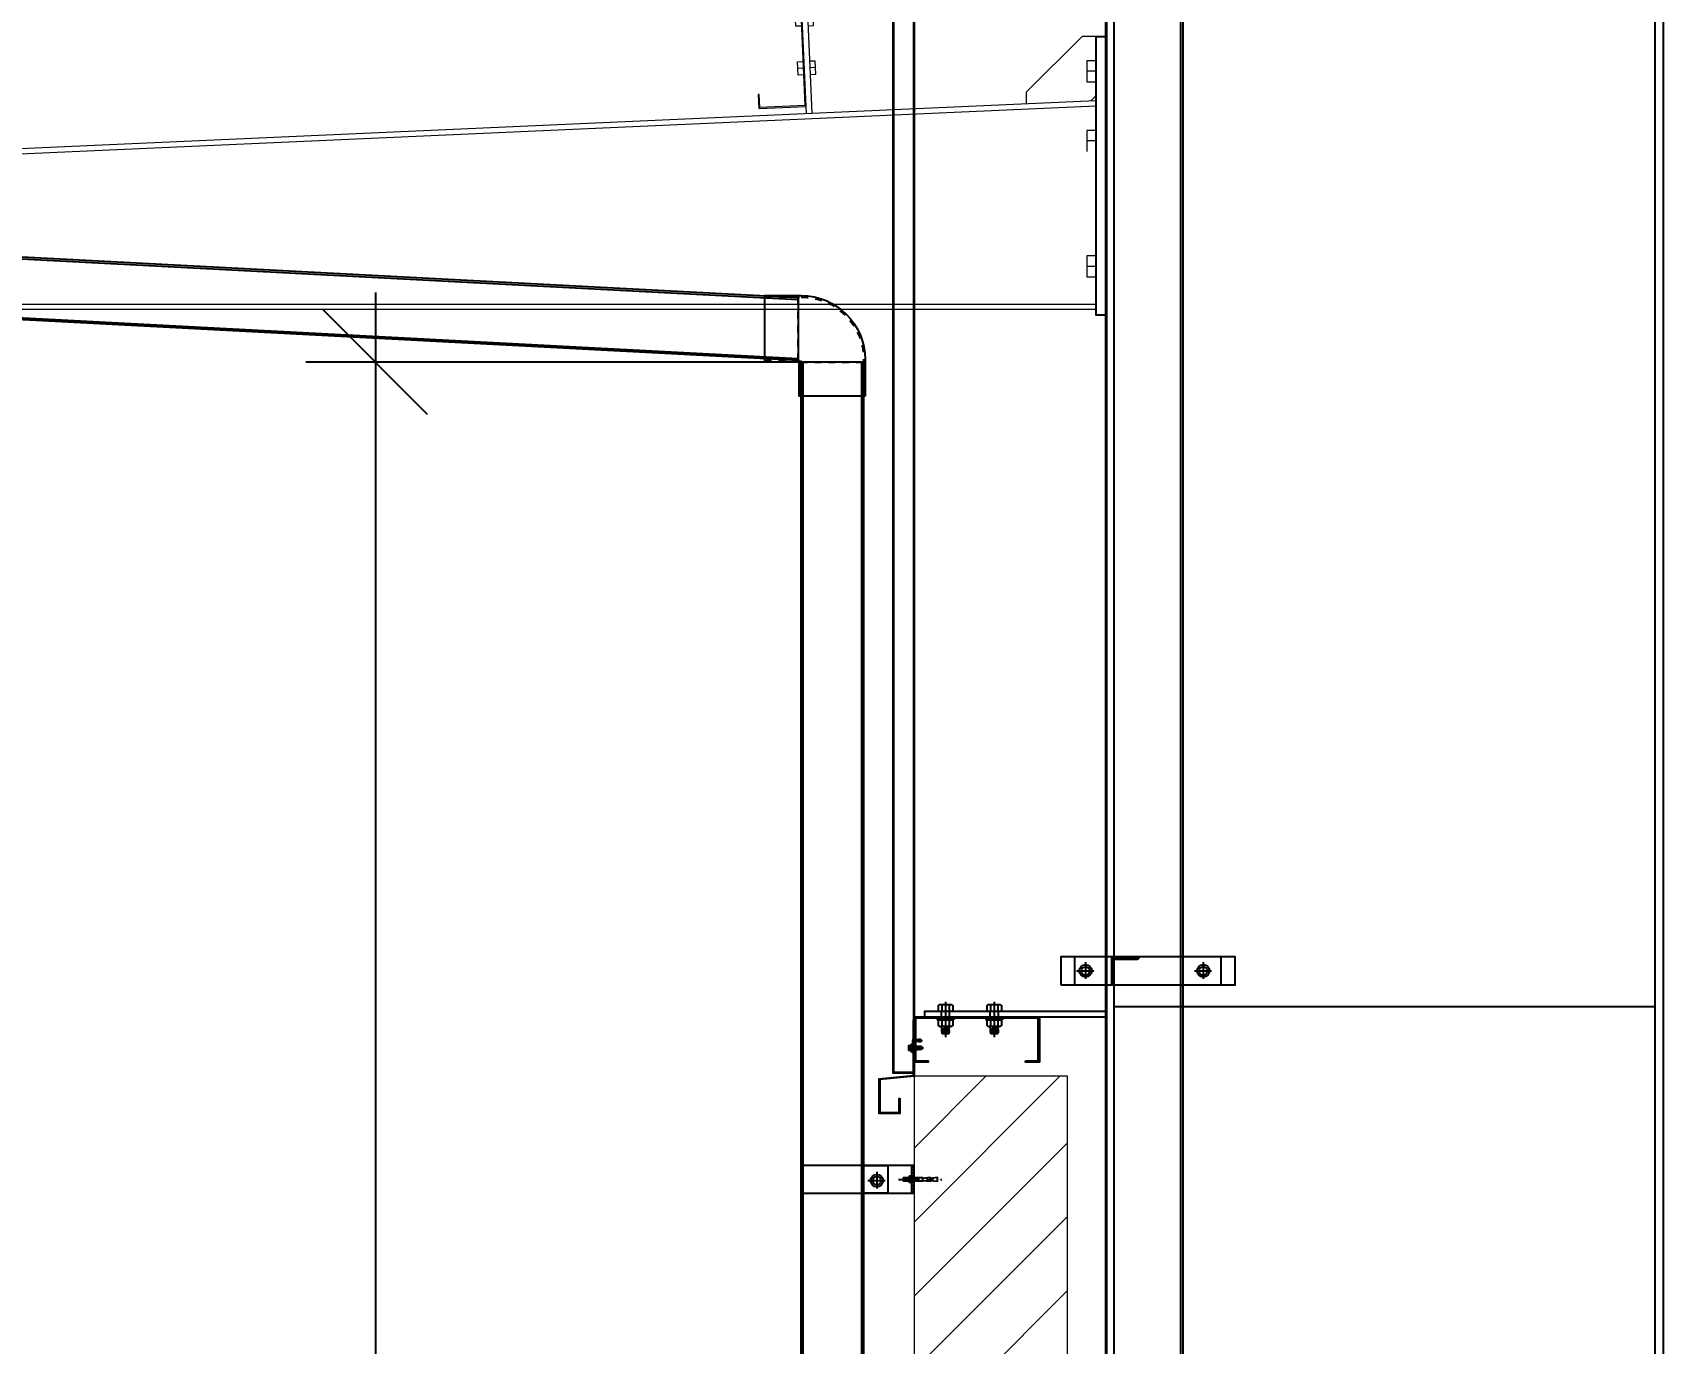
# Model space of a CAD drawing. Header units: inches. Extents: x 315041 to 662841, y -45540 to -35018.
# Drawn here: x 334513.29 to 334536.69, y -35920.06 to -35901.26 of the extents above; entities that cross this region are included whole.
import ezdxf

# ---------------------------------------------------------------- set-up
doc = ezdxf.new("R2010")
doc.units = ezdxf.units.IN
doc.header["$MEASUREMENT"] = 0
for name, pattern in [('CENTER2', [28.575, 19.05, -3.175, 3.175, -3.175]), ('DASHED2', [9.525, 6.35, -3.175]), ('HIDDEN', [0.375, 0.25, -0.125]), ('XKITLINE00', [0])]:
    doc.linetypes.add(name, pattern=pattern)
doc.layers.add('0_HATCH', color=252, linetype='Continuous', lineweight=9)
for name, color, linetype in [('2', 2, 'Continuous'), ('251', 251, 'Continuous'), ('3', 3, 'Continuous'), ('5', 5, 'Continuous'), ('7', 7, 'Continuous'), ('8', 8, 'Continuous'), ('DIM', 8, 'Continuous'), ('DOWNPOUT', 52, 'Continuous'), ('flashing', 6, 'Continuous'), ('ROOFING', 4, 'Continuous'), ('STRUCTURE', 1, 'Continuous')]:
    doc.layers.add(name, color=color, linetype=linetype)
doc.styles.add('ST1', font='times.ttf', dxfattribs={"width": 0.7})
doc.dimstyles.new('100', dxfattribs={"dimtxt": 3, "dimasz": 1.5, "dimexe": 1, "dimexo": 0, "dimgap": 1, "dimtad": 1, "dimdec": 0, "dimlfac": 100, "dimzin": 0, "dimdsep": 46, "dimtxsty": 'ST1', "dimblk": 'OBLIQUE', "dimcen": 1, "dimdle": 1, "dimclrd": 8, "dimclre": 8, "dimclrt": 3, "dimadec": 0, "dimazin": 0, "dimtfac": 1, "dimtdec": 0, "dimtix": 1, "dimtmove": 1, "dimatfit": 3, "dimfxl": 0, "dimtfill": 1, "dimtolj": 1, "dimtzin": 0, "dimlwd": -1, "dimlwe": -1, "dimarcsym": 1})

# ---------------------------------------------------------------- blocks, each defined once
blk = doc.blocks.new('*U148')
at = {"layer": '251'}
h = blk.add_hatch(color=256, dxfattribs=at)
h.paths.add_polyline_path([(-0.053, -0.04), (-0.053, -0.043, -0.192582), (-0.048, -0.029, -0.192582), (-0.053, -0.014)])
h.paths.add_polyline_path([(-0.053, 0.014, -0.192582), (-0.048, 0.029, -0.192582), (-0.053, 0.043)])
h = blk.add_hatch(color=256, dxfattribs=at)
h.paths.add_polyline_path([(0.067, -0.04), (0.067, -0.043, -0.192582), (0.073, -0.029, -0.192582), (0.067, -0.014)])
h.paths.add_polyline_path([(0.067, 0.014, -0.192582), (0.073, 0.029, -0.192582), (0.067, 0.043)])
at = {"layer": '5', "linetype": 'CENTER2', "ltscale": 0.2}
blk.add_line((-0.077, 0), (0.206, 0), dxfattribs=at)
at = {"layer": '8'}
for p, q in [((-0.053, 0.04), (-0.053, -0.04)), ((-0.048, 0.058), (-0.006, 0.058)), ((-0.048, 0.029), (-0.006, 0.029)), ((0, 0.043), (0, -0.043)), ((0.056, 0.033), (0, 0.033)), ((0.056, -0.066), (0.056, 0.066)), ((0.056, 0.066), (0.067, 0.066)), ((0.067, -0.066), (0.067, 0.066)), ((0.067, 0.04), (0.067, -0.04)), ((0.073, 0.058), (0.115, 0.058)), ((0.073, 0.029), (0.115, 0.029)), ((0.12, 0.043), (0.12, -0.043)), ((0.128, 0.033), (0.12, 0.033)), ((0.132, 0.027), (0.128, 0.033)), ((0.128, 0.033), (0.128, -0.017)), ((0.128, -0.017), (0.132, 0.027)), ((0.138, 0.033), (0.132, 0.027)), ((0.142, 0.027), (0.138, 0.033)), ((0.175, 0.03), (0.172, 0.027)), ((0.18, 0.027), (0.175, 0.03)), ((0.177, -0.027), (0.178, 0)), ((0.18, 0), (0.178, 0)), ((0.178, 0), (0.18, 0)), ((0.18, 0.027), (0.18, -0.027)), ((-0.048, -0.029), (-0.006, -0.029)), ((-0.048, -0.029), (-0.006, -0.029)), ((-0.048, -0.058), (-0.006, -0.058)), ((0.056, -0.033), (0, -0.033)), ((0.056, -0.066), (0.067, -0.066)), ((0.073, -0.029), (0.115, -0.029)), ((0.073, -0.029), (0.115, -0.029)), ((0.073, -0.058), (0.115, -0.058)), ((0.131, -0.033), (0.12, -0.033)), ((0.137, -0.027), (0.131, -0.033)), ((0.171, -0.033), (0.167, -0.027)), ((0.177, -0.027), (0.171, -0.033)), ((0.177, -0.027), (0.18, -0.027))]:
    blk.add_line(p, q, dxfattribs=at)
for points in [[(0.147, -0.027), (0.141, -0.033), (0.137, -0.027), (0.142, 0.027), (0.148, 0.033), (0.152, 0.027)], [(0.157, -0.027), (0.151, -0.033), (0.147, -0.027), (0.152, 0.027), (0.158, 0.033), (0.162, 0.027)], [(0.167, -0.027), (0.161, -0.033), (0.157, -0.027), (0.162, 0.027), (0.168, 0.033), (0.172, 0.027)]]:
    blk.add_lwpolyline(points, close=True, dxfattribs=at)
for centre, start, end in [((-0.032, 0.043), 136.3972, 223.6028), ((-0.032, 0.014), 136.3972, 180), ((-0.021, 0.043), 316.3972, 43.6028), ((-0.021, 0.014), 0, 43.6028), ((0.088, 0.043), 136.3972, 223.6028), ((0.088, 0.014), 136.3972, 180), ((0.099, 0.043), 316.3972, 43.6028), ((0.099, 0.014), 0, 43.6028), ((-0.032, -0.014), 180, 223.6028), ((-0.032, -0.043), 136.3972, 223.6028), ((-0.021, -0.014), 316.3972, 0), ((-0.021, -0.043), 316.3972, 43.6028), ((0.088, -0.014), 180, 223.6028), ((0.088, -0.043), 136.3972, 223.6028), ((0.099, -0.014), 316.3972, 0), ((0.099, -0.043), 316.3972, 43.6028)]:
    blk.add_arc(centre, 0.0209, start, end, dxfattribs=at)
blk = doc.blocks.new('*U149')
at = {"layer": '251'}
h = blk.add_hatch(color=256, dxfattribs=at)
h.paths.add_polyline_path([(-0.053, -0.04), (-0.053, -0.043, -0.192582), (-0.048, -0.029, -0.192582), (-0.053, -0.014)])
h.paths.add_polyline_path([(-0.053, 0.014, -0.192582), (-0.048, 0.029, -0.192582), (-0.053, 0.043)])
h = blk.add_hatch(color=256, dxfattribs=at)
h.paths.add_polyline_path([(0.067, -0.04), (0.067, -0.043, -0.192582), (0.073, -0.029, -0.192582), (0.067, -0.014)])
h.paths.add_polyline_path([(0.067, 0.014, -0.192582), (0.073, 0.029, -0.192582), (0.067, 0.043)])
at = {"layer": '5', "linetype": 'CENTER2', "ltscale": 0.2}
blk.add_line((-0.077, 0), (0.206, 0), dxfattribs=at)
at = {"layer": '8'}
for p, q in [((-0.053, 0.04), (-0.053, -0.04)), ((-0.048, 0.058), (-0.006, 0.058)), ((-0.048, 0.029), (-0.006, 0.029)), ((0, 0.043), (0, -0.043)), ((0.056, 0.033), (0, 0.033)), ((0.056, -0.066), (0.056, 0.066)), ((0.056, 0.066), (0.067, 0.066)), ((0.067, -0.066), (0.067, 0.066)), ((0.067, 0.04), (0.067, -0.04)), ((0.073, 0.058), (0.115, 0.058)), ((0.073, 0.029), (0.115, 0.029)), ((0.12, 0.043), (0.12, -0.043)), ((0.128, 0.033), (0.12, 0.033)), ((0.132, 0.027), (0.128, 0.033)), ((0.128, 0.033), (0.128, -0.017)), ((0.128, -0.017), (0.132, 0.027)), ((0.138, 0.033), (0.132, 0.027)), ((0.142, 0.027), (0.138, 0.033)), ((0.175, 0.03), (0.172, 0.027)), ((0.18, 0.027), (0.175, 0.03)), ((0.177, -0.027), (0.178, 0)), ((0.18, 0), (0.178, 0)), ((0.178, 0), (0.18, 0)), ((0.18, 0.027), (0.18, -0.027)), ((-0.048, -0.029), (-0.006, -0.029)), ((-0.048, -0.029), (-0.006, -0.029)), ((-0.048, -0.058), (-0.006, -0.058)), ((0.056, -0.033), (0, -0.033)), ((0.056, -0.066), (0.067, -0.066)), ((0.073, -0.029), (0.115, -0.029)), ((0.073, -0.029), (0.115, -0.029)), ((0.073, -0.058), (0.115, -0.058)), ((0.131, -0.033), (0.12, -0.033)), ((0.137, -0.027), (0.131, -0.033)), ((0.171, -0.033), (0.167, -0.027)), ((0.177, -0.027), (0.171, -0.033)), ((0.177, -0.027), (0.18, -0.027))]:
    blk.add_line(p, q, dxfattribs=at)
for points in [[(0.147, -0.027), (0.141, -0.033), (0.137, -0.027), (0.142, 0.027), (0.148, 0.033), (0.152, 0.027)], [(0.157, -0.027), (0.151, -0.033), (0.147, -0.027), (0.152, 0.027), (0.158, 0.033), (0.162, 0.027)], [(0.167, -0.027), (0.161, -0.033), (0.157, -0.027), (0.162, 0.027), (0.168, 0.033), (0.172, 0.027)]]:
    blk.add_lwpolyline(points, close=True, dxfattribs=at)
for centre, start, end in [((-0.032, 0.043), 136.3972, 223.6028), ((-0.032, 0.014), 136.3972, 180), ((-0.021, 0.043), 316.3972, 43.6028), ((-0.021, 0.014), 0, 43.6028), ((0.088, 0.043), 136.3972, 223.6028), ((0.088, 0.014), 136.3972, 180), ((0.099, 0.043), 316.3972, 43.6028), ((0.099, 0.014), 0, 43.6028), ((-0.032, -0.014), 180, 223.6028), ((-0.032, -0.043), 136.3972, 223.6028), ((-0.021, -0.014), 316.3972, 0), ((-0.021, -0.043), 316.3972, 43.6028), ((0.088, -0.014), 180, 223.6028), ((0.088, -0.043), 136.3972, 223.6028), ((0.099, -0.014), 316.3972, 0), ((0.099, -0.043), 316.3972, 43.6028)]:
    blk.add_arc(centre, 0.0209, start, end, dxfattribs=at)
blk = doc.blocks.new('A$C174458B3')
at = {"layer": '2'}
blk.add_lwpolyline([(1.333, 0.017), (1.483, 0.017), (1.483, 0.525), (0.017, 0.525), (0.017, 0.017), (0.167, 0.017), (0.167, 0), (0, 0), (0, 0.542), (1.5, 0.542), (1.5, 0), (1.333, 0), (1.333, 0.017)], dxfattribs=at)
at = {"layer": '5'}
blk.add_lwpolyline([(2.292, 0.542), (2.292, 0.608), (0.125, 0.608), (0.125, 0.542), (2.292, 0.542)], dxfattribs=at)
at = {"layer": '251', "color": 147, "xscale": 1.5, "yscale": 1.5, "zscale": 1.5, "rotation": 270}
for name, p in [('*U149', (0.375, 0.608)), ('*U148', (0.958, 0.608))]:
    blk.add_blockref(name, p, dxfattribs=at)
blk = doc.blocks.new('A$C3213453A')
at = {"layer": '2'}
blk.add_blockref('A$C174458B3', (0, -0.048), dxfattribs=at)
blk = doc.blocks.new('Short_Self_drilling')
at = {"layer": 'STRUCTURE', "color": 1, "linetype": 'Continuous'}
for p, q in [((6.4, 1.7), (-6.4, 1.7)), ((5.1, 3.8), (-5.1, 3.8)), ((-2.6, 2.9), (-5.1, 2.9)), ((-3.4, 3.8), (-3.4, 6.8)), ((3, 7.2), (-3, 7.2)), ((2.6, 2.9), (-2.6, 2.9)), ((-2.1, 2.8), (-2.1, 2.9)), ((6.3, 0), (0, 0)), ((2.2, 2.8), (2.2, 2.9)), ((2.2, -0.5), (2.2, 0)), ((5.1, 2.9), (2.6, 2.9)), ((3.4, 3.8), (3.4, 6.8)), ((3, -1.2), (-2.7, -0.2)), ((3, -2.7), (-2.7, -1.8)), ((3, -4.2), (-2.7, -3.3)), ((3, -5.8), (-2.7, -4.8)), ((3, -7.3), (-2.7, -6.3)), ((-1.9, -8), (-2.7, -7.9)), ((-2.1, -1.4), (-2.1, -0.9)), ((-2.1, -2.9), (-2.1, -2.4)), ((-2.1, -4.4), (-2.1, -3.9)), ((-2.1, -6), (-2.1, -5.4)), ((-2.1, -7.5), (-2.1, -7)), ((-2.1, -12.3), (-2.1, -8.5)), ((3, -8.8), (-1.1, -8.1)), ((2.1, -12.3), (2.1, -9.1)), ((2.2, -2), (2.2, -1.5)), ((2.2, -3.6), (2.2, -3)), ((2.2, -5.1), (2.2, -4.6)), ((2.2, -6.6), (2.2, -6.1)), ((2.2, -8.1), (2.2, -7.6))]:
    blk.add_line(p, q, dxfattribs=at)
blk.add_lwpolyline([(6.4, 1.3), (6.4, 1.7), (2.1, 2.8), (-2.1, 2.8), (-6.4, 1.7), (-6.4, 1.3)], close=True, dxfattribs=at)
for points in [[(-6.4, 1.3, -0.088869), (-6.3, 0), (0, 0)], [(-0.1, 3.8), (-0.3, 6.2, 0.338878), (-3.1, 6.2), (-3.3, 3.8)], [(3.3, 3.8), (3.1, 6.2, 0.338878), (0.3, 6.2), (0.1, 3.8)], [(2.1, -12.3), (0.2, -14.2, -0.333596), (-0.2, -14.2), (-2.1, -12.3)], [(-0.1, -14), (-1, -12.2, -0.148657), (-1.4, -11.2), (-2, -7.7, -0.815006), (-1.2, -7.8, 0.150833), (-0.8, -8.7)], [(2.1, -12.3), (1.7, -11.7, 0.52242), (0.9, -11.7), (-0.2, -14.2)]]:
    blk.add_lwpolyline(points, format="xyb", dxfattribs=at)
for points in [[(3, -1.2), (2.2, -1.5), (-2.1, -0.8), (-2.7, -0.2), (-2.4, 0)], [(3, -2.7), (2.2, -3), (-2.1, -2.4), (-2.7, -1.8), (-2.1, -1.4), (2.2, -2), (3, -2.7)], [(3, -4.2), (2.2, -4.6), (-2.1, -3.9), (-2.7, -3.3), (-2.1, -2.9), (2.2, -3.6), (3, -4.2)], [(3, -5.8), (2.2, -6.1), (-2.1, -5.4), (-2.7, -4.8), (-2.1, -4.4), (2.2, -5.1), (3, -5.8)], [(3, -7.3), (2.2, -7.6), (-2.1, -7), (-2.7, -6.3), (-2.1, -6), (2.2, -6.6), (3, -7.3)], [(-1.8, -8.5), (-2.1, -8.5), (-2.7, -7.9), (-2.1, -7.5), (-1.8, -7.5)], [(-1.3, -7.6), (2.2, -8.1), (3, -8.8)], [(-1.2, 0), (2.2, -0.5), (3, -1.2)], [(3, -8.8), (2.2, -9.1), (-0.8, -8.7)]]:
    blk.add_lwpolyline(points, dxfattribs=at)
for centre, radius, start, end in [((-5, 3.3), 0.455, 109.7949, 250.2674), ((-3, 6.8), 0.429, 90.0311, 180.0311), ((3, 6.8), 0.429, 0.0311, 90.0311), ((5.1, 3.3), 0.435, 279.7276, 80.3347), ((10, 0.2), 3.74, 162.2963, 182.6103)]:
    blk.add_arc(centre, radius, start, end, dxfattribs=at)
blk = doc.blocks.new('HFR-1')
at = {"layer": 'STRUCTURE', "color": 1, "linetype": 'Continuous'}
for p, q in [((-5.5, 0), (5.5, 0)), ((-5.2, 0.8), (-3.4, 1.5)), ((5.2, 0.8), (3.4, 1.5)), ((-2.4, -1.2), (-3, -1.6)), ((-3, -1.6), (-2.4, -1.9)), ((-2.4, -1.9), (-3, -2.3)), ((-3, -2.3), (-2.4, -2.6)), ((-2.4, -2.6), (-3, -3)), ((-3, -3), (-2.4, -3.3)), ((-2.4, -3.3), (-3, -3.7)), ((-3, -3.7), (-2.4, -4.1)), ((-2.4, -4.1), (-3, -4.4)), ((-3, -4.4), (-2.4, -4.8)), ((-2.4, -4.8), (-3, -5.1)), ((-3, -5.1), (-2.4, -5.5)), ((-2.4, -5.5), (-3, -5.8)), ((-3, -5.8), (-2.4, -6.2)), ((-2.4, -6.2), (-3, -6.6)), ((-3, -6.6), (-2.4, -6.9)), ((-2.4, -6.9), (-3, -7.3)), ((-3, -7.3), (-2.4, -7.6)), ((-2.4, -7.6), (-3, -8)), ((-3, -8), (-2.4, -8.3)), ((-2.4, -8.3), (-3, -8.7)), ((-3, -8.7), (-2.4, -9)), ((-2.4, -9), (-3, -9.4)), ((-3, -9.4), (-2.4, -9.7)), ((-2.4, -9.7), (-3, -10.1)), ((-3, -10.1), (-2.4, -10.5)), ((-2.4, -10.5), (-3, -10.8)), ((-3, -10.8), (-2.4, -11.2)), ((-2.4, -11.2), (-3, -11.5)), ((-3, -11.5), (-2.4, -11.9)), ((-2.9, -1.6), (2.9, -1.4)), ((-2.9, -2.3), (2.9, -2.1)), ((-2.9, -3), (2.9, -2.8)), ((-2.9, -3.7), (2.9, -3.6)), ((-2.9, -4.4), (2.9, -4.3)), ((-2.9, -5.1), (2.9, -5)), ((-2.9, -5.9), (2.9, -5.7)), ((-2.9, -6.6), (2.9, -6.4)), ((-2.9, -7.3), (2.9, -7.1)), ((-2.9, -8), (2.9, -7.8)), ((-2.9, -8.7), (2.9, -8.5)), ((-2.9, -9.4), (2.9, -9.2)), ((-2.9, -10.1), (1.5, -10)), ((-2.9, -10.8), (1.3, -10.7)), ((-2.9, -11.5), (0.9, -11.4)), ((-2.5, -17.4), (-2.5, -11.8)), ((-2.5, -17.4), (-2, -16.7)), ((-2.5, -17.4), (-0.2, -19.7)), ((2.4, -1.1), (-2.4, -1.2)), ((2.4, -1.8), (-2.4, -1.9)), ((-2.4, -1.9), (2.4, -1.8)), ((-2.4, -2.6), (2.4, -2.5)), ((2.4, -2.5), (-2.4, -2.6)), ((-2.4, -3.3), (2.4, -3.2)), ((2.4, -3.2), (-2.4, -3.3)), ((-2.4, -4.1), (2.4, -3.9)), ((2.4, -3.9), (-2.4, -4.1)), ((-2.4, -4.8), (2.4, -4.6)), ((2.4, -4.6), (-2.4, -4.8)), ((-2.4, -5.5), (2.4, -5.3)), ((2.4, -5.3), (-2.4, -5.5)), ((-2.4, -6.2), (2.4, -6)), ((2.4, -6), (-2.4, -6.2)), ((-2.4, -6.9), (2.4, -6.8)), ((2.4, -6.8), (-2.4, -6.9)), ((-2.4, -7.6), (2.4, -7.5)), ((2.4, -7.5), (-2.4, -7.6)), ((-2.4, -8.3), (2.4, -8.2)), ((2.4, -8.2), (-2.4, -8.3)), ((-2.4, -9), (2.4, -8.9)), ((2.4, -8.9), (-2.4, -9)), ((-2.4, -9.7), (2.4, -9.6)), ((2.4, -9.6), (-2.4, -9.7)), ((1.4, -10.3), (-2.4, -10.5)), ((-2.4, -10.5), (1.4, -10.3)), ((-2.4, -11.2), (1.1, -11.1)), ((1.1, -11.1), (-2.4, -11.2)), ((-2.4, -11.9), (0.4, -11.8)), ((-1, -16.7), (0.2, -19.7)), ((0.1, -19.4), (1.2, -17.3)), ((0.2, -19.7), (2.5, -17.4)), ((1.6, -16.1), (2.3, -10.2)), ((2.2, -10), (2.9, -10)), ((2.2, -11), (2.4, -11)), ((2.4, -11), (2.2, -11)), ((2.2, -11.4), (2.9, -11.4)), ((2.2, -11.7), (2.4, -11.7)), ((2.4, -10.3), (2.3, -10.3)), ((2.3, -10.3), (2.4, -10.3)), ((2.3, -10.7), (2.9, -10.7)), ((2.9, -1.4), (2.4, -1.1)), ((2.4, -1.8), (2.9, -1.4)), ((2.9, -2.1), (2.4, -1.8)), ((2.4, -2.5), (2.9, -2.1)), ((2.9, -2.8), (2.4, -2.5)), ((2.4, -3.2), (2.9, -2.8)), ((2.9, -3.6), (2.4, -3.2)), ((2.4, -3.9), (2.9, -3.6)), ((2.9, -4.3), (2.4, -3.9)), ((2.4, -4.6), (2.9, -4.3)), ((2.9, -5), (2.4, -4.6)), ((2.4, -5.3), (2.9, -5)), ((2.9, -5.7), (2.4, -5.3)), ((2.4, -6), (2.9, -5.7)), ((2.9, -6.4), (2.4, -6)), ((2.4, -6.8), (2.9, -6.4)), ((2.9, -7.1), (2.4, -6.8)), ((2.4, -7.5), (2.9, -7.1)), ((2.9, -7.8), (2.4, -7.5)), ((2.4, -8.2), (2.9, -7.8)), ((2.9, -8.5), (2.4, -8.2)), ((2.4, -8.9), (2.9, -8.5)), ((2.9, -9.2), (2.4, -8.9)), ((2.4, -9.6), (2.9, -9.2)), ((2.9, -10), (2.4, -9.6)), ((2.4, -10.3), (2.9, -10)), ((2.9, -10.7), (2.4, -10.3)), ((2.4, -11), (2.9, -10.7)), ((2.9, -11.4), (2.4, -11)), ((2.4, -11.7), (2.9, -11.4)), ((2.5, -17.4), (2.5, -11.7))]:
    blk.add_line(p, q, dxfattribs=at)
at = {"layer": 'STRUCTURE', "color": 1, "linetype": 'Continuous', "ltscale": 8}
for p in [(-3.4, 1.5), (3.4, 1.5)]:
    blk.add_line(p, (0, 1.5), dxfattribs=at)
at = {"layer": 'STRUCTURE', "color": 1, "linetype": 'DASHED2'}
for p in [(-1.9, 1.5), (1.9, 1.5)]:
    blk.add_line(p, (0, 0), dxfattribs=at)
at = {"layer": 'STRUCTURE', "color": 1, "linetype": 'Continuous', "ltscale": 8}
for centre, start, end in [((-4.7, 0.2), 130.41, 194.8062), ((4.7, 0.2), 345.1938, 49.59)]:
    blk.add_arc(centre, 0.801, start, end, dxfattribs=at)
at = {"layer": 'STRUCTURE', "color": 1, "linetype": 'Continuous'}
for centre, radius, start, end in [((-7.3, -9), 9.14, 58.065, 78.8402), ((5.1, -3.8), 3.83, 84.2039, 134.3621), ((-1.5, -17.1), 0.59, 34.2302, 144.5641), ((0, -19.4), 0.331, 231.6348, 305.4287), ((-0.5, -10.1), 1.93, 296.6041, 355.3922), ((-0.6, -16), 2.2, 324.0048, 357.8268), ((1.9, -10.3), 0.444, 15.9762, 172.6971)]:
    blk.add_arc(centre, radius, start, end, dxfattribs=at)
blk = doc.blocks.new('A$C2CD672AE')
at = {"color": 8, "linetype": 'XKITLINE00', "lineweight": 0}
for p, q in [((142.97, 151.56), (140.51, 96.61)), ((145.63, 151.44), (142.97, 151.56)), ((139.71, 138.52), (140, 144.85)), ((139.86, 141.68), (142.52, 141.57)), ((140, 144.85), (142.66, 144.73)), ((145.68, 141.42), (148.35, 141.31)), ((148.49, 144.47), (145.82, 144.59)), ((148.21, 138.14), (148.49, 144.47)), ((0, 133.33), (4.67, 133.33)), ((4.67, 133.33), (11.33, 133.33)), ((4.67, 133.33), (4.67, 0)), ((11.33, 133.33), (38, 106.67)), ((142.38, 138.4), (139.71, 138.52)), ((145.54, 138.26), (148.21, 138.14)), ((572.62, 119.21), (572.9, 125.54)), ((572.9, 125.54), (575.56, 125.42)), ((575.87, 132.25), (573.42, 77.3)), ((578.53, 132.13), (575.87, 132.25)), ((581.39, 125.16), (578.73, 125.28)), ((581.11, 118.83), (581.39, 125.16)), ((4.67, 121.67), (9, 121.67)), ((9, 121.67), (9, 111.67)), ((138.67, 115.21), (138.96, 121.54)), ((138.82, 118.37), (141.48, 118.26)), ((138.96, 121.54), (141.62, 121.42)), ((144.64, 118.11), (147.31, 118)), ((147.45, 121.16), (144.78, 121.28)), ((147.17, 114.83), (147.45, 121.16)), ((575.28, 119.09), (572.62, 119.21)), ((572.76, 122.38), (575.42, 122.26)), ((578.45, 118.95), (581.11, 118.83)), ((578.59, 122.12), (581.25, 122)), ((878.4, 118.75), (881.06, 118.63)), ((881.06, 118.63), (878.61, 63.69)), ((4.67, 116.67), (9, 116.67)), ((9, 111.67), (4.67, 111.67)), ((141.34, 115.09), (138.67, 115.21)), ((144.5, 114.95), (147.17, 114.83)), ((874.65, 105.74), (874.93, 112.07)), ((874.93, 112.07), (877.6, 111.95)), ((880.76, 111.81), (883.42, 111.69)), ((883.42, 111.69), (883.14, 105.36)), ((1009.77, 112.89), (1007.32, 57.95)), ((1012.43, 112.77), (1009.77, 112.89)), ((7.11, 102.56), (4.67, 105)), ((4.78, 102.66), (4.67, 100)), ((1125.78, 52.66), (4.78, 102.66)), ((38, 106.67), (38, 101.18)), ((571.58, 95.9), (571.86, 102.23)), ((571.86, 102.23), (574.52, 102.11)), ((580.35, 101.85), (577.69, 101.97)), ((580.07, 95.52), (580.35, 101.85)), ((874.65, 105.74), (877.31, 105.62)), ((874.79, 108.9), (877.46, 108.78)), ((880.48, 105.48), (883.14, 105.36)), ((880.62, 108.64), (883.28, 108.53)), ((1006.52, 99.86), (1006.8, 106.19)), ((1006.66, 103.02), (1009.32, 102.9)), ((1006.8, 106.19), (1009.47, 106.07)), ((1012.49, 102.76), (1015.15, 102.64)), ((1015.29, 105.81), (1012.63, 105.93)), ((1015.01, 99.48), (1015.29, 105.81)), ((4.67, 100), (1125.67, 50)), ((143.18, 96.49), (143.33, 99.82)), ((574.24, 95.78), (571.58, 95.9)), ((571.72, 99.07), (574.38, 98.95)), ((577.41, 95.64), (580.07, 95.52)), ((577.55, 98.81), (580.21, 98.69)), ((1009.18, 99.74), (1006.52, 99.86)), ((1012.35, 99.6), (1015.01, 99.48)), ((4.67, 88.33), (9, 88.33)), ((9, 88.33), (9, 78.33)), ((873.61, 82.43), (873.89, 88.76)), ((873.89, 88.76), (876.56, 88.64)), ((879.72, 88.5), (882.38, 88.38)), ((882.38, 88.38), (882.1, 82.05)), ((4.67, 83.33), (9, 83.33)), ((576.08, 77.18), (576.23, 80.51)), ((873.61, 82.43), (876.27, 82.31)), ((873.75, 85.59), (876.42, 85.47)), ((879.44, 82.17), (882.1, 82.05)), ((879.58, 85.33), (882.24, 85.21)), ((1005.48, 76.55), (1005.76, 82.88)), ((1005.62, 79.71), (1008.28, 79.59)), ((1005.76, 82.88), (1008.43, 82.76)), ((1011.45, 79.45), (1014.11, 79.33)), ((1014.25, 82.5), (1011.59, 82.62)), ((1013.97, 76.17), (1014.25, 82.5)), ((1008.14, 76.43), (1005.48, 76.55)), ((1011.31, 76.29), (1013.97, 76.17)), ((875.95, 63.81), (876.1, 67.14)), ((1009.98, 57.83), (1010.13, 61.16)), ((1125.67, 50), (1125.78, 52.66)), ((1125.67, 5.33), (1125.67, 50)), ((1125.78, 2.68), (1125.78, 52.66)), ((1125.78, 52.66), (1128.45, 52.66)), ((1128.45, 2.68), (1128.45, 52.66)), ((4.67, 28.33), (9, 28.33)), ((9, 28.33), (9, 18.33)), ((1128.45, 25.01), (1128.49, 27.67)), ((1183.45, 24.18), (1128.45, 25.01)), ((1128.49, 27.67), (1131.82, 27.62)), ((1146.91, 22.06), (1146.95, 24.73)), ((1147, 27.9), (1147.04, 30.56)), ((1147.04, 30.56), (1153.37, 30.47)), ((1150.08, 22.02), (1150.12, 24.68)), ((1150.16, 27.85), (1150.2, 30.52)), ((1153.24, 21.97), (1153.28, 24.63)), ((1153.37, 30.47), (1153.33, 27.8)), ((1170.24, 21.71), (1170.28, 24.38)), ((1170.33, 27.55), (1170.37, 30.21)), ((1170.37, 30.21), (1176.7, 30.12)), ((1173.41, 21.67), (1173.45, 24.33)), ((1173.49, 27.5), (1173.53, 30.17)), ((1176.57, 21.62), (1176.61, 24.29)), ((1176.7, 30.12), (1176.66, 27.45)), ((1183.49, 26.85), (1183.45, 24.18)), ((4.67, 23.33), (9, 23.33)), ((9, 18.33), (4.67, 18.33)), ((1153.24, 21.97), (1146.91, 22.06)), ((1176.57, 21.62), (1170.24, 21.71)), ((1125.67, 5.33), (4.67, 5.33)), ((4.67, 5.33), (4.67, 2.67)), ((4.67, 2.67), (1125.67, 2.67)), ((1125.67, 2.67), (1125.67, 5.33)), ((1125.78, 2.68), (1128.45, 2.68)), ((4.67, 0), (0, 0))]:
    blk.add_line(p, q, dxfattribs=at)
at = {"color": 94, "linetype": 'XKITLINE00', "lineweight": 0}
for points in [[(165.77, 105.49), (166.27, 105.47), (165.97, 98.81), (143.33, 99.82), (145.98, 159.26), (126.33, 160.14), (126.06, 153.98), (125.56, 154), (125.85, 160.66), (146.5, 159.74), (143.85, 100.3), (165.49, 99.33)], [(598.67, 86.18), (599.17, 86.16), (598.87, 79.5), (576.23, 80.51), (578.88, 139.95), (559.23, 140.83), (558.96, 134.67), (558.46, 134.69), (558.76, 141.35), (579.4, 140.43), (576.75, 80.99), (598.4, 80.02)], [(853.45, 68.15), (853.75, 74.81), (854.25, 74.79), (853.98, 68.62), (875.62, 67.66), (878.27, 127.1), (898.92, 126.18), (898.62, 119.52), (898.12, 119.54), (898.4, 125.7), (878.75, 126.58), (876.1, 67.14)], [(1032.57, 66.83), (1033.07, 66.81), (1032.78, 60.15), (1010.13, 61.16), (1012.78, 120.6), (993.14, 121.48), (992.86, 115.32), (992.36, 115.34), (992.66, 122), (1013.31, 121.08), (1010.65, 61.64), (1032.3, 60.67)], [(1131.82, 48.29), (1138.49, 48.29), (1138.49, 47.79), (1132.32, 47.78), (1132.33, 28.12), (1191.83, 27.23), (1191.83, 4.56), (1185.16, 4.56), (1185.17, 5.06), (1191.33, 5.07), (1191.32, 26.73), (1131.82, 27.62)]]:
    blk.add_lwpolyline(points, close=True, dxfattribs=at)
blk = doc.blocks.new('CANOPY 3 M')
at = {"color": 8, "xscale": -0.03000000002793968, "yscale": 0.02999999999883585, "zscale": 0.03}
blk.add_blockref('A$C2CD672AE', (325474.989, -36900.623), dxfattribs=at)
blk = doc.blocks.new('ống xối 111')
h = blk.add_hatch()
h.set_pattern_fill('ANSI31', color=1, scale=0.15, style=0)
h.set_pattern_definition([(45, (315045.45221, -35739.688858), (-0.013258252147, 0.013258252147), [])])
edge = h.paths.add_edge_path()
edge.add_line((325475.469, -36909.83), (325475.069, -36909.83))
edge.add_line((325475.069, -36909.83), (325475.069, -36910.23))
edge.add_arc((325475.069, -36910.2), 0.03, 270, 360)
edge.add_line((325475.099, -36910.2), (325475.099, -36909.86))
edge.add_line((325475.099, -36909.86), (325475.439, -36909.86))
edge.add_arc((325475.439, -36909.83), 0.03, 270, 360)
at = {"color": 2}
blk.add_lwpolyline([(325474.344, -36910.23), (325476.844, -36910.23), (325476.844, -36909.83), (325474.344, -36909.83)], close=True, dxfattribs=at)
at = {"color": 1}
blk.add_lwpolyline([(325475.469, -36909.83), (325475.069, -36909.83), (325475.069, -36910.23), (325475.069, -36910.23, 0.414214), (325475.099, -36910.2), (325475.099, -36909.86), (325475.439, -36909.86, 0.414214), (325475.469, -36909.83)], format="xyb", close=True, dxfattribs=at)
at = {"layer": 'DOWNPOUT', "color": 1, "true_color": 0xfa051e}
for p, q in [((325474.571, -36910.03), (325474.819, -36910.03)), ((325474.699, -36909.904), (325474.699, -36910.144)), ((325476.26, -36910.03), (325476.507, -36910.03)), ((325476.388, -36909.904), (325476.388, -36910.144))]:
    blk.add_line(p, q, dxfattribs=at)
at = {"layer": 'DOWNPOUT', "color": 222}
blk.add_lwpolyline([(325476.1, -36916.704), (325476.1, -36877.583), (325476.135, -36877.48), (325476.135, -36876.702), (325474.963, -36876.702), (325474.963, -36877.48), (325474.998, -36877.583), (325474.998, -36916.704)], close=True, dxfattribs=at)
blk.add_lwpolyline([(325476.064, -36916.704), (325476.064, -36877.594), (325476.098, -36877.492), (325476.098, -36876.719)], dxfattribs=at)
at = {"layer": 'DOWNPOUT', "color": 1, "true_color": 0xfa051e}
blk.add_lwpolyline([(325474.54, -36910.23), (325476.647, -36910.23), (325476.647, -36909.83), (325474.54, -36909.83)], close=True, dxfattribs=at)
for centre, radius in [((325474.699, -36910.03), 0.09), ((325474.699, -36910.03), 0.06), ((325476.388, -36910.03), 0.09), ((325476.388, -36910.03), 0.06)]:
    blk.add_circle(centre, radius, dxfattribs=at)
blk = doc.blocks.new('D90-90')
at = {"layer": 'ROOFING', "color": 254}
for p, q in [((-296909.8, -76158.4), (-296964.3, -76158.4)), ((-296909.8, -76158.4), (-296909.8, -76256.9)), ((-297059.3, -76253.4), (-297059.3, -76307.9)), ((-296909.8, -76256.9), (-296960.8, -76256.9)), ((-296960.8, -76256.9), (-296960.8, -76307.9)), ((-297059.3, -76307.9), (-296960.8, -76307.9))]:
    blk.add_line(p, q, dxfattribs=at)
at = {"layer": 'ROOFING', "color": 254, "linetype": 'HIDDEN'}
for p, q in [((-296909.8, -76160.6), (-296964.3, -76160.6)), ((-296959.7, -76254.7), (-296959.7, -76160.6)), ((-297057.1, -76253.4), (-297057.1, -76307.9)), ((-296963, -76257.5), (-297057.1, -76257.5)), ((-296909.8, -76254.7), (-296963, -76254.7)), ((-296963, -76254.7), (-296963, -76307.9))]:
    blk.add_line(p, q, dxfattribs=at)
at = {"layer": 'ROOFING', "color": 254}
blk.add_arc((-296964.3, -76253.4), 95, 90, 180, dxfattribs=at)
at = {"layer": 'ROOFING', "color": 254, "linetype": 'HIDDEN'}
blk.add_arc((-296964.3, -76253.4), 92.8, 90, 180, dxfattribs=at)
blk = doc.blocks.new('_Oblique')
at = {"color": 0, "linetype": 'ByBlock', "lineweight": -2}
blk.add_line((-0.5, -0.5), (0.5, 0.5), dxfattribs=at)
blk = doc.blocks.new('*D742')
at = {"color": 8, "linetype": 'Continuous', "transparency": 16777216}
for p, q in [((334518.21, -35904.987), (334518.21, -35946.986)), ((334524.765, -35905.987), (334517.21, -35905.987)), ((334524.765, -35945.986), (334517.21, -35945.986))]:
    blk.add_line(p, q, dxfattribs=at)
at = {"layer": 'Defpoints', "color": 0, "transparency": 16777216}
for p in [(334524.765, -35905.987), (334518.21, -35945.986), (334524.765, -35945.986)]:
    blk.add_point(p, dxfattribs=at)
at = {"color": 8, "transparency": 16777216, "xscale": 1.5, "yscale": 1.5, "zscale": 1.5}
for p, rotation in [((334518.21, -35905.987), 90), ((334518.21, -35945.986), 270)]:
    blk.add_blockref('_Oblique', p, dxfattribs=dict(at, rotation=rotation))
at = {"color": 3, "transparency": 16777216, "insert": (334515.684, -35925.987), "char_height": 3, "attachment_point": 5, "rotation": 90, "style": 'ST1', "bg_fill": 3, "box_fill_scale": 1.25, "bg_fill_color": 256, "bg_fill_true_color": 13158600, "bg_fill_transparency": 6520000}
blk.add_mtext('\\A1;4000', dxfattribs=at)
blk = doc.blocks.new('A$Cb70e0635')
at = {"layer": '7'}
h = blk.add_hatch(dxfattribs=at)
h.set_pattern_fill('ANSI31', color=252, scale=4.363636, angle=270, style=0)
h.set_pattern_definition([(315, (273844.77137, -332343.17117), (0.3856946079, 0.3856946079), [])])
h.paths.add_polyline_path([(20.7, 7.7), (20.7, 5.6), (31.4, 5.6), (31.4, 7.7)])
h.paths.add_polyline_path([(31.4, 3.6), (31.4, 5.6), (20.7, 5.6), (20.7, 3.6)])
h.paths.add_polyline_path([(7.5, 5.6), (7.5, 3.6), (16.5, 3.6), (16.5, 5.6)])
h.paths.add_polyline_path([(7.5, 7.7), (7.5, 5.6), (16.5, 5.6), (16.5, 7.7)])
for p, q in [((7.5, 8), (7.5, 3.2)), ((7.5, 7.7), (16.5, 7.7)), ((7.5, 3.6), (16.5, 3.6)), ((16.5, 2), (16.5, 9.3)), ((19.6, 10.6), (17.2, 10.6)), ((19.6, 7.9), (17.2, 7.9)), ((19.6, 3.4), (17.2, 3.4)), ((19.6, 0.6), (17.2, 0.6)), ((20.3, 2), (20.3, 9.3)), ((20.3, 2), (20.3, 9.3)), ((20.3, 2), (20.3, 9.3)), ((20.7, 7.7), (31.4, 7.7)), ((20.7, 3.6), (31.4, 3.6)), ((31.4, 8), (31.4, 3.2))]:
    blk.add_line(p, q, dxfattribs=at)
at = {"layer": '7', "color": 5}
blk.add_line((20.7, 5.6), (22.7, 5.6), dxfattribs=at)
at = {"layer": '7'}
for points in [[(16.5, 8), (7.5, 8), (7.1, 7.7), (7.1, 3.6), (7.5, 3.2), (16.5, 3.2)], [(20.3, 3.2), (38.7, 3.2), (38.7, 8), (20.7, 8)], [(38.7, 4), (50.5, 2.8), (50.5, 8.4), (38.7, 7.2)], [(50.5, 4), (62.2, 2.8), (62.2, 8.4), (50.5, 7.2)]]:
    blk.add_lwpolyline(points, dxfattribs=at)
blk.add_lwpolyline([(20.3, 11.3), (20.7, 11.3), (20.7, 0), (20.3, 0)], close=True, dxfattribs=at)
for centre, radius, start, end in [((18.2, 9.3), 1.7, 126.383, 233.617), ((20.5, 5.6), 4.03, 145.9279, 214.0721), ((18.2, 2), 1.7, 126.383, 233.617), ((18.6, 9.3), 1.7, 306.383, 53.617), ((16.3, 5.6), 4.03, 325.9279, 34.0721), ((18.6, 2), 1.7, 306.383, 53.617)]:
    blk.add_arc(centre, radius, start, end, dxfattribs=at)
at = {"layer": 'DIM', "color": 1, "linetype": 'CENTER2', "ltscale": 0.08}
blk.add_line((0, 5.6), (69.2, 5.6), dxfattribs=at)

msp = doc.modelspace()

# ---------------------------------------------------------------- hatches: boundary and pattern name
at = {"true_color": 0xfa051e}
h = msp.add_hatch(dxfattribs=at)
h.set_pattern_fill('ANSI31', color=1, style=0)
h.set_pattern_definition([(45, (9053.70011, 995.31092), (-0.08838834765, 0.08838834765), [])])
h.paths.add_polyline_path([(334525.9394, -35917.5104), (334525.9025, -35917.5104), (334525.9025, -35917.9104), (334525.9394, -35917.9104)])
h = msp.add_hatch(dxfattribs=at)
h.set_pattern_fill('ANSI31', color=1, scale=0.25, style=0)
h.set_pattern_definition([(45, (9053.700114, 995.310922), (-0.022097086912, 0.022097086912), [])])
h.paths.add_polyline_path([(334525.9394, -35917.5104), (334525.9025, -35917.5104), (334525.9025, -35917.9104), (334525.9394, -35917.9104)])
at = {"layer": '0_HATCH'}
h = msp.add_hatch(dxfattribs=at)
h.set_pattern_fill('ANSI31', color=256, scale=6)
h.set_pattern_definition([(45, (328194.6922, -28690.0911), (-0.530330086, 0.530330086), [])])
h.paths.add_polyline_path([(334528.1394, -35916.2317), (334525.9394, -35916.2317), (334525.9394, -35950.2317), (334528.1394, -35950.2317)])

# ---------------------------------------------------------------- linework, layer by layer
at = {"color": 2}
msp.add_line((334524.2759, -35905.0592), (334524.2759, -35905.9627), dxfattribs=at)
at = {"color": 1, "true_color": 0xfa051e}
for p, q in [((334525.2761, -35917.7287), (334525.5233, -35917.7287)), ((334525.4041, -35917.6029), (334525.4041, -35917.8432))]:
    msp.add_line(p, q, dxfattribs=at)
at = {"color": 8}
msp.add_lwpolyline([(334528.5494, -35901.3122), (334528.6894, -35901.3122), (334528.6894, -35905.3122), (334528.5494, -35905.3122)], close=True, dxfattribs=at)
at = {"color": 1, "true_color": 0xfa051e}
for points in [[(334525.216, -35917.5104), (334525.563, -35917.5104), (334525.563, -35917.9104), (334525.216, -35917.9104)], [(334525.9394, -35917.5104), (334525.9025, -35917.5104), (334525.9025, -35917.9104), (334525.9394, -35917.9104)]]:
    msp.add_lwpolyline(points, close=True, dxfattribs=at)
for radius in [0.09, 0.06]:
    msp.add_circle((334525.4041, -35917.7287), radius, dxfattribs=at)
at = {"layer": '0_HATCH'}
msp.add_lwpolyline([(334525.9394, -35950.2317), (334528.1394, -35950.2317), (334528.1394, -35916.2317), (334525.9394, -35916.2317)], close=True, dxfattribs=at)
at = {"layer": '2', "color": 9}
for p, q in [((334528.6894, -35948.3317), (334528.6894, -35858.3317)), ((334528.8094, -35948.3317), (334528.8094, -35858.3317)), ((334536.5694, -35948.3317), (334536.5694, -35858.3317)), ((334536.6894, -35948.3317), (334536.6894, -35858.3317)), ((334528.8094, -35915.2293), (334536.5694, -35915.2293))]:
    msp.add_line(p, q, dxfattribs=at)
at = {"layer": '3'}
msp.add_lwpolyline([(334525.9394, -35900.1851), (334525.9394, -35916.1867), (334525.6395, -35916.1867), (334525.6395, -35900.1851)], close=True, dxfattribs=at)
msp.add_lwpolyline([(334525.9294, -35900.1851), (334525.9294, -35916.1767), (334525.6495, -35916.1767), (334525.6495, -35900.1851)], dxfattribs=at)
at = {"layer": 'DOWNPOUT'}
for points in [[(334524.2759, -35905.9627), (334500.761, -35904.7303), (334500.8082, -35903.8293), (334524.2759, -35905.0592)], [(334500.8066, -35903.8592), (334524.2759, -35905.0892)], [(334500.7626, -35904.7004), (334524.2759, -35905.9327)], [(334524.3437, -35905.9874), (334524.3437, -35945.2559), (334524.3156, -35945.3394), (334524.3156, -35945.9716)], [(334525.186, -35905.9874), (334525.186, -35945.2703), (334525.2141, -35945.3538), (334525.2141, -35945.9861)]]:
    msp.add_lwpolyline(points, dxfattribs=at)
msp.add_lwpolyline([(334524.3138, -35905.9874), (334524.3138, -35945.2654), (334524.2857, -35945.3489), (334524.2857, -35945.9861), (334525.2441, -35945.9861), (334525.2441, -35945.3489), (334525.216, -35945.2654), (334525.216, -35905.9874)], close=True, dxfattribs=at)
at = {"layer": 'flashing'}
msp.add_lwpolyline([(334525.9394, -35915.4281), (334525.9394, -35916.2317), (334525.4462, -35916.2774), (334525.4462, -35916.7532), (334525.7262, -35916.7532), (334525.7262, -35916.5515), (334525.7362, -35916.5515), (334525.7362, -35916.7632), (334525.4362, -35916.7632), (334525.4362, -35916.2682), (334525.9294, -35916.2225), (334525.9293, -35915.4281), (334525.9394, -35915.4281)], dxfattribs=at)

# ---------------------------------------------------------------- block references
at = {"color": 2}
msp.add_blockref('ống xối 111', (9053.7001, 995.3109), dxfattribs=at)
at = {"color": 8}
msp.add_blockref('CANOPY 3 M', (9053.7001, 995.3109), dxfattribs=at)
at = {"color": 1, "extrusion": (0, 0, -1), "xscale": -0.009599999980949122, "yscale": 0.009599999990314245, "zscale": -0.009599999999999996, "rotation": 270.0311275131807}
msp.add_blockref('Short_Self_drilling', (-334525.9293, -35915.8253), dxfattribs=at)
at = {"color": 8, "xscale": -0.005968394878019792, "yscale": 0.005968394892988726, "zscale": 0.005968394874592687, "rotation": 90.14618574422585}
msp.add_blockref('HFR-1', (334525.9303, -35915.7201), dxfattribs=at)
at = {"color": 9, "xscale": 0.009000000020023435, "yscale": 0.008999999990919605, "zscale": 0.008999999994412065}
msp.add_blockref('A$Cb70e0635', (334525.7166, -35917.7611), dxfattribs=at)
at = {"layer": '2', "xscale": 1.200000000011642, "yscale": 1.200000000011642, "zscale": 1.2}
msp.add_blockref('A$C3213453A', (334525.9395, -35915.9717), dxfattribs=at)
at = {"layer": 'DOWNPOUT', "color": 222, "xscale": -0.009644629550166428, "yscale": 0.009644629506510682, "zscale": 0.009644629502541979}
msp.add_blockref('D90-90', (331660.2099, -35170.512), dxfattribs=at)

# ---------------------------------------------------------------- next in the draw order: dimensions: what is measured, and where the dimension line sits
at = {"color": 2}
dim = msp.add_linear_dim(base=(334518.2099, -35945.9861), p1=(334524.7649, -35905.9874), p2=(334524.7649, -35945.9861), angle=90, dimstyle='100', dxfattribs=at)
dim.commit()
dim.dimension.update_dxf_attribs({"geometry": '*D742', "text_midpoint": (334515.684, -35925.9867)})

# ---------------------------------------------------------------- next in the draw order: linework, layer by layer
at = {"color": 1, "true_color": 0xfa051e}
msp.add_lwpolyline([(334524.3138, -35917.9104), (334525.9394, -35917.9104), (334525.9394, -35917.5104), (334524.3138, -35917.5104)], close=True, dxfattribs=at)

doc.saveas('drawing.dxf')
